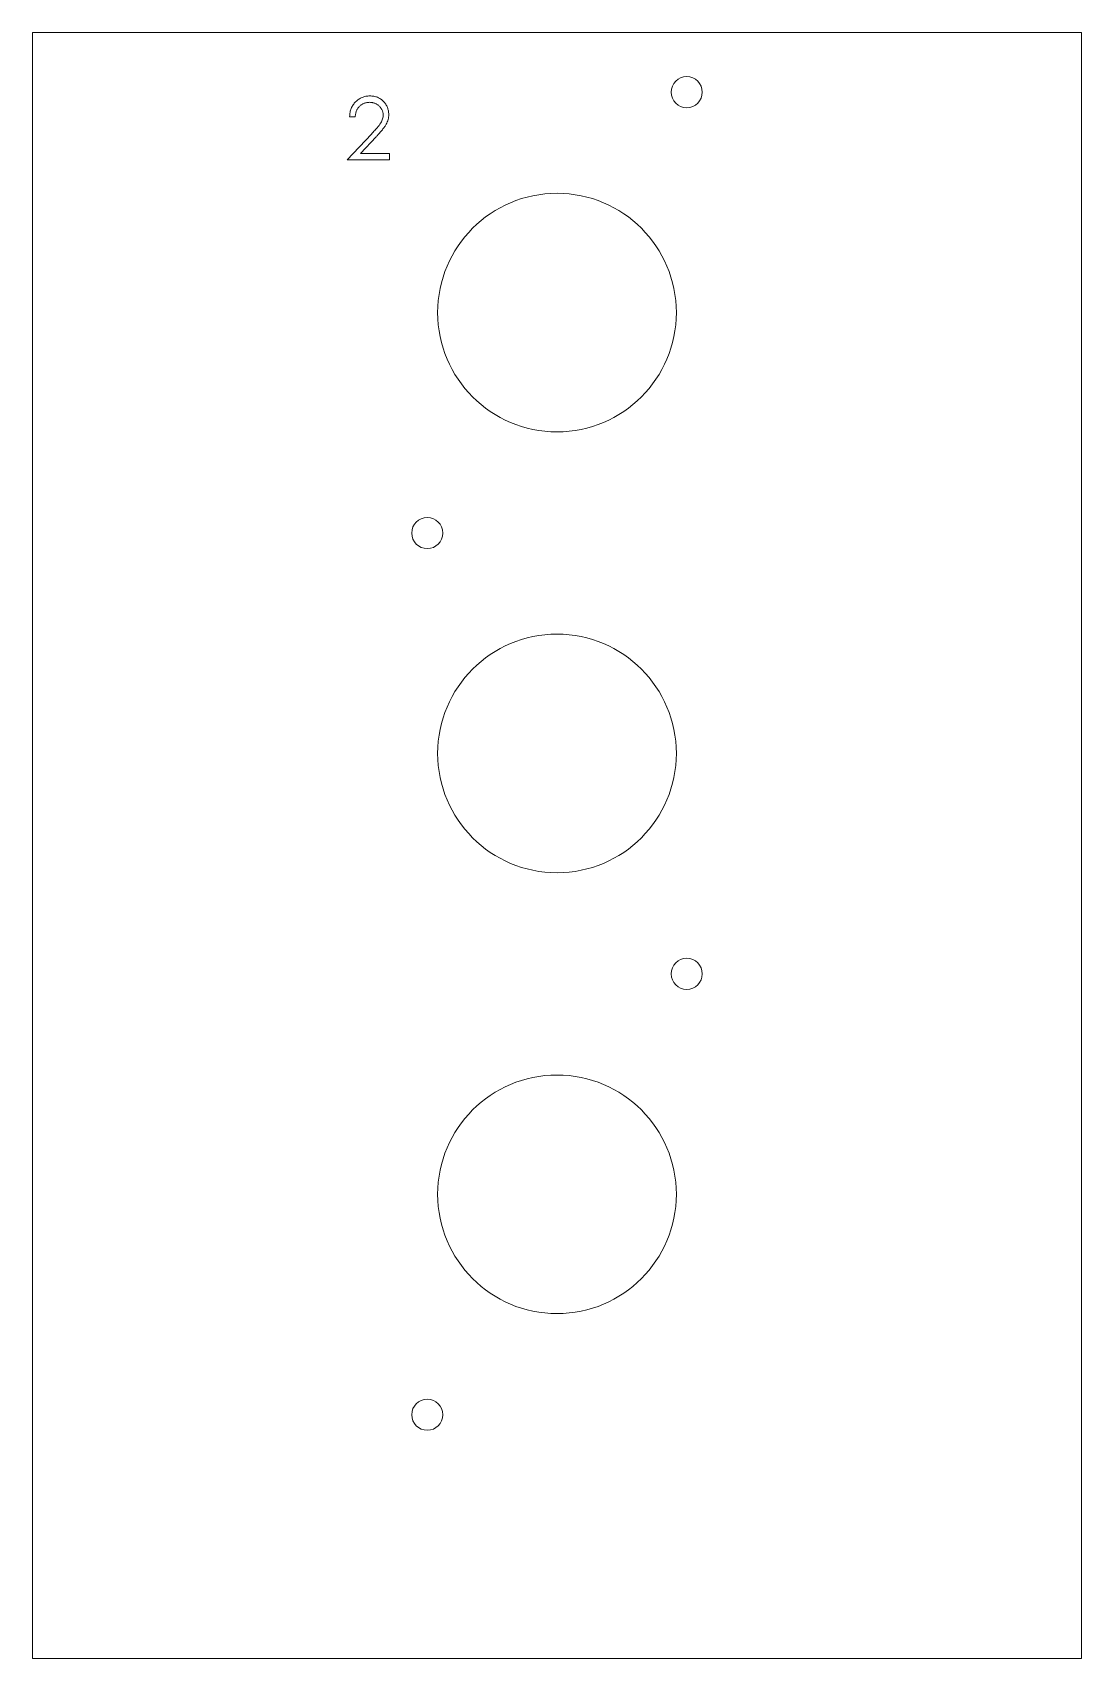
# Model space of a CAD drawing. Header units: millimetres. Extents: x -101 to 101, y -90 to 224.
import ezdxf

# ---------------------------------------------------------------- set-up
doc = ezdxf.new("R2010")
doc.units = ezdxf.units.MM

msp = doc.modelspace()

# ---------------------------------------------------------------- linework, layer by layer
at = {"color": 7, "linetype": 'Continuous', "lineweight": 15}
for p, q in [((101.08, 224), (-101.08, 224)), ((-101.08, -89.5), (-101.08, 224)), ((101.08, 224), (101.08, -89.5)), ((-39.97, 207.77), (-38.89, 207.77)), ((-35.78, 204.43), (-40.43, 199.47)), ((-37.86, 200.7), (-34.86, 203.9)), ((-32.28, 200.7), (-37.86, 200.7)), ((-32.28, 199.47), (-32.28, 200.7)), ((-40.43, 199.47), (-32.28, 199.47)), ((-101.08, -89.5), (101.08, -89.5))]:
    msp.add_line(p, q, dxfattribs=at)
for centre, radius in [((25, 212.5), 3), ((0, 170), 23), ((-25, 127.5), 3), ((0, 85), 23), ((25, 42.5), 3), ((0, 0), 23), ((-25, -42.5), 3)]:
    msp.add_circle(centre, radius, dxfattribs=at)
for points, knots in [([(-36.06, 211.77), (-36.19, 211.77), (-36.45, 211.76), (-36.84, 211.71), (-37.21, 211.62), (-37.57, 211.5), (-37.9, 211.34), (-38.22, 211.15), (-38.53, 210.92), (-38.81, 210.65), (-39.07, 210.36), (-39.3, 210.05), (-39.5, 209.72), (-39.66, 209.37), (-39.79, 209), (-39.88, 208.61), (-39.95, 208.2), (-39.96, 207.92), (-39.97, 207.77)], [0, 0, 0, 0, 0.06445, 0.126725, 0.187421, 0.247417, 0.306749, 0.366595, 0.427749, 0.490235, 0.553031, 0.614805, 0.676505, 0.738096, 0.801021, 0.864897, 0.931209, 1, 1, 1, 1]), ([(-38.89, 207.77), (-38.88, 207.88), (-38.86, 208.09), (-38.8, 208.39), (-38.73, 208.68), (-38.63, 208.94), (-38.51, 209.19), (-38.37, 209.42), (-38.21, 209.63), (-38.03, 209.82), (-37.83, 209.99), (-37.62, 210.14), (-37.4, 210.26), (-37.16, 210.36), (-36.92, 210.44), (-36.66, 210.5), (-36.39, 210.54), (-36.21, 210.54), (-36.11, 210.54)], [0, 0, 0, 0, 0.073648, 0.143686, 0.210962, 0.275557, 0.338064, 0.399311, 0.4594, 0.51934, 0.579024, 0.637809, 0.695959, 0.754122, 0.813113, 0.873453, 0.935561, 1, 1, 1, 1]), ([(-36.11, 210.54), (-36.02, 210.54), (-35.85, 210.54), (-35.59, 210.5), (-35.34, 210.45), (-35.1, 210.37), (-34.87, 210.27), (-34.66, 210.14), (-34.45, 209.99), (-34.26, 209.83), (-34.08, 209.64), (-33.93, 209.45), (-33.8, 209.25), (-33.69, 209.04), (-33.61, 208.82), (-33.55, 208.59), (-33.51, 208.35), (-33.51, 208.19), (-33.51, 208.11)], [0, 0, 0, 0, 0.068027, 0.133505, 0.19695, 0.26027, 0.322741, 0.384982, 0.448465, 0.513424, 0.578224, 0.640011, 0.700094, 0.760067, 0.819012, 0.877878, 0.938035, 1, 1, 1, 1]), ([(-32.43, 208.21), (-32.43, 208.33), (-32.44, 208.56), (-32.49, 208.9), (-32.57, 209.24), (-32.67, 209.56), (-32.82, 209.86), (-32.99, 210.16), (-33.2, 210.45), (-33.43, 210.71), (-33.69, 210.97), (-33.97, 211.18), (-34.27, 211.36), (-34.59, 211.52), (-34.93, 211.63), (-35.29, 211.71), (-35.67, 211.76), (-35.92, 211.77), (-36.06, 211.77)], [0, 0, 0, 0, 0.06271, 0.123347, 0.183401, 0.242828, 0.302097, 0.36242, 0.423725, 0.487032, 0.550491, 0.612709, 0.674265, 0.73617, 0.799211, 0.863483, 0.930525, 1, 1, 1, 1]), ([(-33.51, 208.11), (-33.51, 207.98), (-33.52, 207.72), (-33.61, 207.34), (-33.74, 206.97), (-33.9, 206.66), (-34.06, 206.41), (-34.22, 206.2), (-34.4, 205.96), (-34.62, 205.7), (-34.86, 205.42), (-35.14, 205.11), (-35.45, 204.78), (-35.66, 204.55), (-35.78, 204.43)], [0, 0, 0, 0, 0.088014, 0.174976, 0.2638, 0.355443, 0.406413, 0.465519, 0.533076, 0.609353, 0.693899, 0.787171, 0.889197, 1, 1, 1, 1]), ([(-34.86, 203.9), (-34.74, 204.02), (-34.52, 204.26), (-34.21, 204.61), (-33.92, 204.94), (-33.67, 205.25), (-33.44, 205.54), (-33.24, 205.81), (-33.07, 206.06), (-32.89, 206.37), (-32.7, 206.75), (-32.55, 207.22), (-32.45, 207.71), (-32.44, 208.04), (-32.43, 208.21)], [0, 0, 0, 0, 0.09953, 0.192079, 0.277712, 0.357454, 0.429648, 0.495771, 0.555538, 0.608657, 0.707578, 0.804328, 0.901298, 1, 1, 1, 1])]:
    msp.add_open_spline(points, degree=3, knots=knots, dxfattribs=at)

doc.saveas('drawing.dxf')
